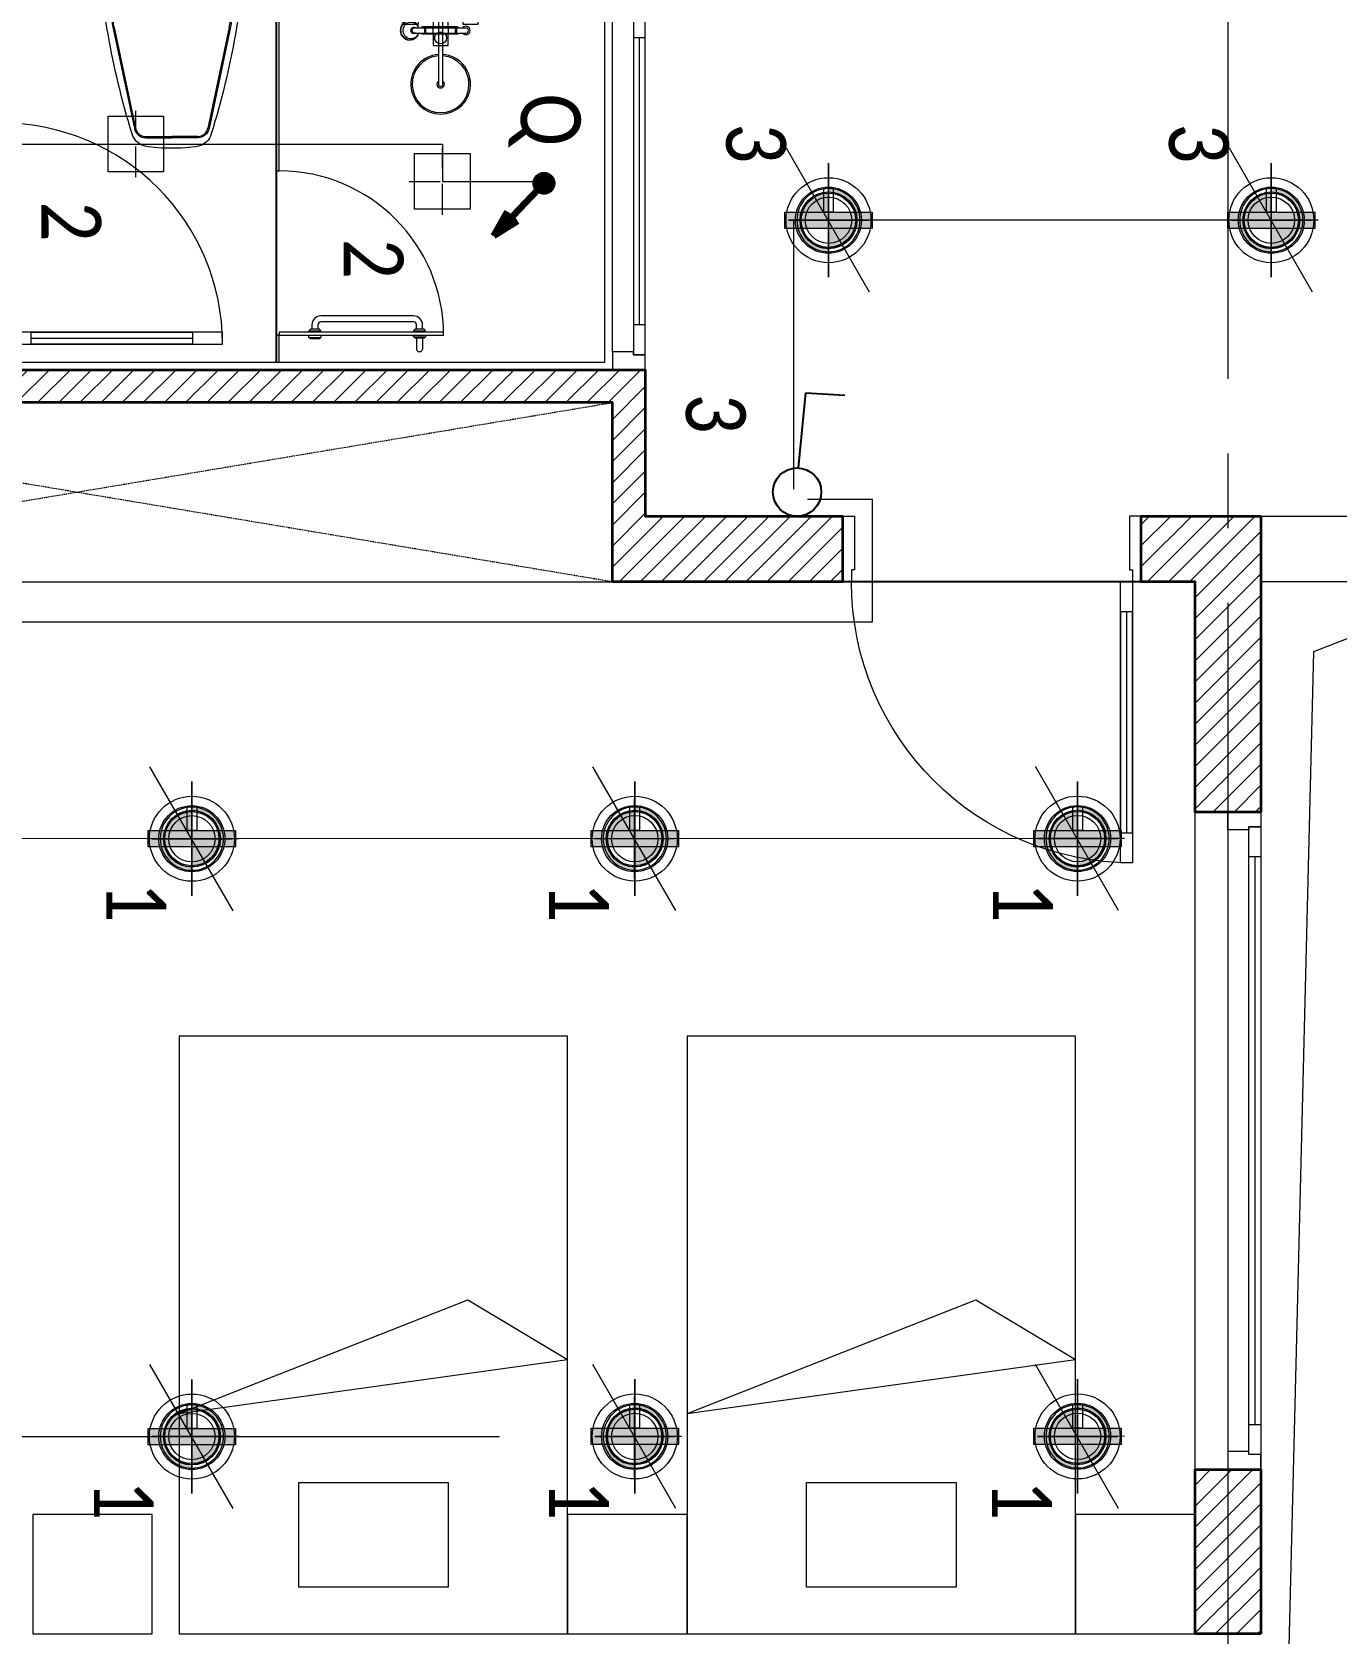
# Model space of a CAD drawing. Header units: millimetres. Extents: x 18326 to 214271, y -298828 to -198730.
# Drawn here: x 43794 to 48162, y -247180 to -241820 of the extents above; entities that cross this region are included whole.
import ezdxf
from ezdxf.enums import TextEntityAlignment as Align

# ---------------------------------------------------------------- set-up
doc = ezdxf.new("R2010")
doc.units = ezdxf.units.MM
doc.header["$LTSCALE"] = 20
doc.header["$MEASUREMENT"] = 0
for name, pattern in [('ACAD_ISO10W100', [18.5, 12, -3, 0.5, -3]), ('CONTINOUS', [0]), ('DASHED2', [0.375, 0.25, -0.125]), ('HIDDEN', [0.375, 0.25, -0.125]), ('xref LC GK$0$CENTER2', [1.125, 0.75, -0.125, 0.125, -0.125]), ('xref_mb.A7$0$HIDDEN', [0.375, 0.25, -0.125])]:
    doc.linetypes.add(name, pattern=pattern)
doc.layers.get('0').update_dxf_attribs({"lineweight": 0})
for name, color, linetype, lineweight in [('0.MAU XANH- DAY DIEN', 3, 'HIDDEN', 20), ('Day dien', 6, 'ACAD_ISO10W100', 15), ('DW-DIEN', 2, 'Continuous', 25), ('E-equipment-0.2', 2, 'Continuous', 9), ('E-thin-line-0.05', 251, 'Continuous', 9), ('Hatch', 8, 'Continuous', 5), ('KV_5_HIDDEN', 125, 'HIDDEN', 9), ('KV_EX_1_TB DIEN', 55, 'Continuous', 13), ('xref LC GK$0$KV-Net truc', 251, 'xref LC GK$0$CENTER2', 9), ('xref_mb.A7$0$KV-Cat tuong', 4, 'Continuous', 35), ('xref_mb.A7$0$KV-Cat vat lieu', 11, 'Continuous', 20), ('xref_mb.A7$0$KV-Cua', 34, 'Continuous', 13), ('xref_mb.A7$0$KV-Ghi chu', 26, 'Continuous', 9), ('xref_mb.A7$0$KV-Hatch', 179, 'Continuous', 5), ('xref_mb.A7$0$KV-Net khuat', 165, 'xref_mb.A7$0$HIDDEN', 9), ('xref_mb.A7$0$KV-Net thay 1', 9, 'Continuous', 20), ('xref_mb.A7$0$KV-Net thay 2', 8, 'Continuous', 13), ('xref_mb.A7$0$KV-Noi that', 35, 'Continuous', 9)]:
    doc.layers.add(name, color=color, linetype=linetype, lineweight=lineweight)
for name, color, linetype in [('CDC-E-Note', 3, 'Continuous'), ('CETECH-E-Switch', 2, 'Continuous'), ('xref_mb.A7$0$KV-Net thay 3', 251, 'Continuous')]:
    doc.layers.add(name, color=color, linetype=linetype)
doc.styles.add('Acud_VNTIME.SHX', font='romans1.shx', dxfattribs={"width": 0.6, "bigfont": 'vns.shx'})
doc.styles.add('uv-abc', font='calibril.ttf', dxfattribs={"width": 0.85})
doc.styles.add('xref_mb.A7$0$Standard', font='arial.ttf')
doc.dimstyles.new('2A-1.200', dxfattribs={"dimtxt": 600, "dimasz": 300, "dimexe": 300, "dimexo": 0, "dimgap": 150, "dimtad": 1, "dimdec": 0, "dimrnd": 5, "dimzin": 0, "dimdsep": 46, "dimtxsty": 'Acud_VNTIME.SHX', "dimblk": 'ARCHTICK', "dimcen": 0, "dimdle": 300, "dimclrd": 159, "dimclre": 159, "dimclrt": 7, "dimadec": 0, "dimazin": 0, "dimtfac": 1, "dimtdec": 0, "dimtix": 1, "dimtmove": 1, "dimatfit": 3, "dimldrblk": 'ARCHTICK', "dimfxl": 1, "dimtvp": 1, "dimtolj": 1, "dimtzin": 0, "dimarcsym": 0})

# ---------------------------------------------------------------- blocks, each defined once
blk = doc.blocks.new('A$C37556543')
blk.add_lwpolyline([(-0.001174173317846083, -0.1710253104101831), (-0.001174173317846083, 179.8289746895898), (179.9988258266822, 179.8289746895898), (179.9988258266822, -0.1710253104101831)], close=True)
at = {"layer": 'KV_5_HIDDEN', "ltscale": 20}
for p, q in [((89.99882582668215, -17.99976764572784), (89.99882582668215, 198.0002323542722)), ((197.9988258266822, 90.00023235427216), (-18.00117417331785, 90.00023235427216))]:
    blk.add_line(p, q, dxfattribs=at)
blk = doc.blocks.new('kcvn-compac')
at = {"layer": 'E-thin-line-0.05'}
blk.add_hatch(color=256, dxfattribs=at).paths.add_polyline_path([(121.6571742641251, 22.7861284502219), (-121.6571742641309, 22.7861284502219), (-121.6571742641309, -22.7861284502161), (121.6571742641251, -22.7861284502161)])
at = {"layer": 'Hatch'}
h = blk.add_hatch(color=256, dxfattribs=at)
edge = h.paths.add_edge_path(flags=17)
edge.add_ellipse((-5.968558980384842e-12, 0.2108313806506635), major_axis=(-62.32441003977205, 62.32441003977202), ratio=1, start_angle=-405.0000000000001, end_angle=-135.0444973120539)
edge.add_line((88.13999936450071, 0.1423796748182516), (77.77056445598151, 0.1256290873325941))
edge.add_ellipse((-5.968558980384842e-12, 0.2108313806506635), major_axis=(54.9921265056812, 54.99212650568122), ratio=0.9999999999999998, start_angle=-314.9999999999999, end_angle=-45.0627709197305, ccw=False)
edge.add_line((-5.968558980384842e-12, 77.981442508722), (-5.968558980384842e-12, 88.35085732579816))
edge = h.paths.add_edge_path()
edge.add_ellipse((-5.968558980384842e-12, 0.2108313806506635), major_axis=(-62.32441003977205, 62.32441003977202), ratio=1, start_angle=-585.0000000000001, end_angle=-314.9555026879461)
edge.add_line((-88.13999936451265, 0.1423796748182516), (-77.77056445599347, 0.1256290873325941))
edge.add_ellipse((-5.968558980384842e-12, 0.2108313806506635), major_axis=(54.9921265056812, 54.99212650568122), ratio=0.9999999999999998, start_angle=-494.9999999999999, end_angle=-224.9372290802695, ccw=False)
edge.add_line((-5.968558980384842e-12, -77.55977974742066), (-5.968558980384842e-12, -87.92919456449683))
edge = h.paths.add_edge_path(flags=16)
edge.add_ellipse((-5.968558980384842e-12, 0.2108313806506635), major_axis=(54.9921265056812, 54.99212650568122), ratio=0.9999999999999998, start_angle=-405.0627709197306, end_angle=-134.9999999999999)
edge.add_line((-5.968558980384842e-12, -77.55977974742065), (-5.968558980384842e-12, -1.63424829224823e-12))
edge.add_line((-5.968558980384842e-12, -1.637347003745075e-12), (77.77056445598151, 0.125629087332594))
edge = h.paths.add_edge_path(flags=0)
edge.add_ellipse((-5.968558980384842e-12, 0.2108313806506635), major_axis=(54.9921265056812, 54.99212650568122), ratio=0.9999999999999998, start_angle=-224.9372290802695, end_angle=45)
edge.add_line((-5.968558980384842e-12, 77.98144250872198), (-5.968558980384842e-12, -1.63424829224823e-12))
edge.add_line((-5.968558980384842e-12, -1.637338311366764e-12), (-77.77056445599347, 0.1256290873325941))
for p, q in [((-5.968558980384842e-12, -1.637329161141565e-12), (-5.968558980384842e-12, 140.7610961024966)), ((-5.968558980384842e-12, -1.637329161141565e-12), (-5.968558980384842e-12, 140.7610961024966)), ((130.5149613539868, 0.2108313806506635), (-5.968558980384842e-12, -1.637329161141565e-12)), ((-5.968558980384842e-12, -1.637329161141565e-12), (-5.968558980384842e-12, -140.7610961024999)), ((-5.968558980384842e-12, -1.637329161141565e-12), (-5.968558980384842e-12, -140.7610961024999))]:
    blk.add_line(p, q)
at = {"extrusion": (0, 0, -0.9999999999999998)}
blk.add_ellipse((-5.968558980384842e-12, 0.2108313806506635), major_axis=(-62.32441003977204, 62.32441003977201), ratio=1, start_param=5.497787143782138, end_param=11.78097245096172, dxfattribs=at)
at = {"extrusion": (0, 0, -1)}
blk.add_ellipse((-5.968558980384842e-12, 0.2108313806506635), major_axis=(54.9921265056812, 54.99212650568122), ratio=0.9999999999999998, start_param=3.926990816987241, end_param=10.21017612416683, dxfattribs=at)
at = {"layer": 'E-equipment-0.2'}
blk.add_line((114.5961039364308, -200.6150972992153), (-117.0542569160491, 200.6150972843199), dxfattribs=at)
for centre, radius in [((-0.1887425119545583, 0.1015474559741847), 92.1785353275623), ((-0.1887425119254544, 0.1015474559887366), 75.67170589949819)]:
    blk.add_circle(centre, radius, dxfattribs=at)
at = {"layer": 'E-thin-line-0.05', "ltscale": 200}
for p, q in [((-5.002220859751105e-12, -159.1207951236442), (-7.389644451905042e-13, 159.4117122577658)), ((1.580247044330463e-11, -159.1207951236234), (2.012257027672604e-11, 159.4117122577242)), ((-7.389644451905042e-13, 159.4117122577034), (-5.002220859751105e-12, -159.1207951236442)), ((-0.1887425119254544, -111.2734551249106), (-0.1887425119224417, 111.4765500369145)), ((-0.1887425119109025, -111.2734551248961), (-0.1887425119078898, 111.4765500368854)), ((-0.1887425119224417, 111.4765500368709), (-0.1887425119254544, -111.2734551249106)), ((-0.173074524156732, -102.0363674313572), (-0.1730745241539466, 102.2226029269719)), ((-0.1730745241433738, -102.0363674313439), (-0.1730745241405884, 102.2226029269452)), ((-0.1730745241539466, 102.2226029269319), (-0.173074524156732, -102.0363674313572)), ((-5.238689482212066e-12, 91.63636363632816), (-5.238689482212066e-12, -91.63636363635283)), ((111.5477611765856, 0.1015474559800111), (-111.5477611765914, -0.1015474559742415)), ((-111.5477611765768, -0.1015474559596896), (111.1862341669507, 0.1012183400236779)), ((102.2879026519117, 0.09311774778721826), (-102.2879026519221, -0.09311774778841198)), ((-102.2879026519087, -0.0931177477750822), (101.9563869031642, 0.09281595256921094))]:
    blk.add_line(p, q, dxfattribs=at)
at = {"layer": 'E-thin-line-0.05'}
for points in [[(-13.37938420734935, 90.65812229035109), (13.37938420734332, 90.65812229035109), (13.37938420734332, 22.7861284502219), (-13.37938420734935, 22.7861284502219)], [(-121.6571742641309, 22.7861284502219), (121.6571742641251, 22.7861284502219), (121.6571742641251, -22.7861284502161), (-121.6571742641309, -22.7861284502161)]]:
    blk.add_lwpolyline(points, close=True, dxfattribs=at)
for centre, radius in [((-5.115907697472721e-12, -5.968558980384842e-13), 118.4978687689813), ((-2.955857780762017e-12, 2.899014361901209e-12), 79.29133126541274), ((-2.955857780762017e-12, 2.899014361901209e-12), 64.68563723971602)]:
    blk.add_circle(centre, radius, dxfattribs=at)
blk = doc.blocks.new('_ARCHTICK')
at = {"color": 8, "const_width": 0.15}
blk.add_lwpolyline([(-0.5, -0.5), (0.5, 0.5)], dxfattribs=at)
blk = doc.blocks.new('CT dơn 10a')
for p, q in [((690677.031061232, 23139.19762640205), (690777.2363677802, 23143.78406754372)), ((690677.5459707206, 22946.84414719066), (690677.031061232, 23139.19762640205))]:
    blk.add_line(p, q)
blk.add_circle((690680.3698363783, 22885.14787438614), 61.76086378300478)
blk = doc.blocks.new('*U634')
at = {"xscale": 0.6818181797535813, "yscale": 0.6818181797535813, "zscale": 0.6818181797535813, "rotation": 230.5906423549585}
blk.add_blockref('CT dơn 10a', (286909.9880903571, 373751.6533927832), dxfattribs=at)
blk = doc.blocks.new('xref LC GK$0$LC')
at = {"layer": 'xref LC GK$0$KV-Net truc', "color": 8, "ltscale": 100}
blk.add_lwpolyline([(17449.99999999953, 10099.77423228603), (17449.99999999953, -50500)], dxfattribs=at)
blk = doc.blocks.new('xref_mb.A7$0$TF2001P-Plaza')
at = {"color": 8}
for p, q in [((-0.1349881035093574, -0.268299647488675), (-0.1082184643891821, -0.268299647488675)), ((-0.1349881035093574, -0.2901528801591695), (-0.1349881035093574, -0.268299647488675)), ((-0.1349881035093574, -0.2999999999999972), (-0.1349881035093574, -0.2901528801591695)), ((-0.1082184643891821, -0.2999999999999972), (-0.1349881035093574, -0.2999999999999972)), ((-0.1082184643891821, -0.268299647488675), (-0.1082184643891821, -0.2999999999999972)), ((0, -0.2999999999999972), (-0.1082184643891821, -0.2999999999999972)), ((0, -0.2999999999999972), (0.1082184643891964, -0.2999999999999972)), ((0.1349881035093716, -0.268299647488675), (0.1082184643891964, -0.268299647488675)), ((0.1082184643891964, -0.268299647488675), (0.1082184643891964, -0.2999999999999972)), ((0.1082184643891964, -0.2999999999999972), (0.1349881035093716, -0.2999999999999972)), ((0.1349881035093716, -0.2901528801591695), (0.1349881035093716, -0.268299647488675)), ((0.1349881035093716, -0.2999999999999972), (0.1349881035093716, -0.2901528801591695)), ((-0.1921508592016892, -0.3666940844349398), (-0.1209252347400565, -0.7041115928166874)), ((0.1921508592017034, -0.3666940844349398), (0.1209252347400991, -0.7041115928166874)), ((-0.08697253431348884, -0.7317892609947023), (0, -0.7317892609947023)), ((0.08697253431353147, -0.7317892609947023), (0, -0.7317892609947023))]:
    blk.add_line(p, q, dxfattribs=at)
blk.add_lwpolyline([(0, -0.7709857503338782, -0.04026818872333893), (-0.089503170167049, -0.7641256380909027, -0.2582759532507667), (-0.1324201633969864, -0.7229596048127434, -0.06368791604622695), (-0.2508710730423189, -0.04715056058327605, -0.3331113829757602), (-0.2234041984617647, -0.0265675464485895), (0, -0.0265675464485895), (0.2234041984617789, -0.0265675464485895, -0.3331113829757602), (0.2508710730423331, -0.04715056058327605, -0.06368791604622695), (0.1324201633970148, -0.7229596048127434, -0.2582759532507667), (0.08950317016709164, -0.7641256380909027, -0.04026818872333893)], format="xyb", close=True, dxfattribs=at)
for points in [[(-0.1787705193451643, -0.2100994450224221, -0.3368307061372848), (-0.2062373939257327, -0.1860859235231658), (-0.216537473025312, -0.05401156529484297, -0.4414225661349933), (-0.1907872752763495, -0.0265675464485895, 0.007083389971865325)], [(0.1787705193452069, -0.2100994450224221, 0.3368307061372848), (0.2062373939257753, -0.1860859235231658), (0.2165374730253262, -0.05401156529484297, 0.4414225661349933), (0.1907872752763637, -0.0265675464485895, -0.007083389971865325)], [(-0.2337042775613156, -0.2323977128393864, -0.3528619440787009), (-0.1925039611629842, -0.2100994450224221), (0, -0.2100994450224221)], [(0.2337042775613583, -0.2323977128393864, 0.3528619440787009), (0.1925039611630126, -0.2100994450224221), (0, -0.2100994450224221)], [(-0.1349881035093574, -0.2901528801591695, 0.4878779416568886), (-0.1989377949645075, -0.3539896649754013), (-0.1248552693128886, -0.704941185708762, 0.3531545021699269), (-0.08698250029576116, -0.7358059008976738), (0, -0.7358059008976738)], [(-0.144756232044827, -0.289990600146723), (-0.144756232044827, -0.3009508492442166, 0.3534189704856527), (-0.1966887083426769, -0.3297439391509727, -7.107355031558337)], [(-0.1921508592016892, -0.3666940844349398, -0.5535659268976675), (-0.1467789752409487, -0.3053816127835631), (0, -0.3053816127835631)], [(0.1349881035093716, -0.2901528801591695, -0.4878779416568886), (0.1989377949645501, -0.3539896649754013), (0.1248552693129028, -0.704941185708762, -0.3531545021699269), (0.08698250029580379, -0.7358059008976738), (0, -0.7358059008976738)], [(0.1921508592017034, -0.3666940844349398, 0.5535659268976675), (0.1467789752409914, -0.3053816127835631), (0, -0.3053816127835631)], [(0.1447562320448412, -0.289990600146723), (0.1447562320448412, -0.3009508492442166, -0.3534189704856527), (0.1966887083427196, -0.3297439391509727, 7.107355031558337)]]:
    blk.add_lwpolyline(points, format="xyb", dxfattribs=at)
for centre, start, end in [((-0.0867945877096048, -0.6969069380858741), 191.9196070017476, 269.7077172596), ((0.08679458770961901, -0.6969069380858741), 270.2922827404001, 348.0803929982523)]:
    blk.add_arc(centre, 0.03488277678895942, start, end, dxfattribs=at)
at = {"color": 8, "style": 'xref_mb.A7$0$Standard', "flags": 3}
blk.add_attdef('SERIAL', text='', height=0.025, dxfattribs=at).set_placement((66.65938784401892, -0.4587154508485867), align=Align.CENTER)
blk = doc.blocks.new('*U536')
at = {"color": 8, "xscale": 1000, "yscale": 1000, "zscale": 1000}
blk.add_blockref('xref_mb.A7$0$TF2001P-Plaza', (0, 26.56754644860371), dxfattribs=at)
blk = doc.blocks.new('xref_mb.A7$0$sdfg323233')
at = {"color": 8}
for p, q in [((-116.2675172935997, 55.00000000000728), (-125, 55.00000000000728)), ((-91.1597318807435, 55.00000000000728), (-116.2675172935997, 55.00000000000728)), ((-75, 55.00000000000728), (-91.1597318807435, 55.00000000000728)), ((125, 55.00000000000728), (75, 55.00000000000728)), ((-83.8460588735943, 33.62888867394213), (-52.81825134883547, 33.6288886739494)), ((-83.84605887359794, 16.37111132595601), (-52.81825134883547, 16.37111132596328)), ((-62.77707765950981, 37.36901190614299), (-62.77707765950981, 33.62888867394213)), ((57.67349692095377, 37.36901190614299), (-62.77707765950981, 37.36901190614299)), ((-62.77707765950981, 16.37111132573773), (-62.77707765951345, 12.63098809350049)), ((57.67349692080461, 12.63098809328221), (-62.77707765951345, 12.63098809328221)), ((-49.06637984273402, 33.6288886739494), (47.81781026301542, 33.62888867394213)), ((-49.06637984273402, 16.37111132596328), (47.81781026316094, 16.37111132617429)), ((-25, 12.63098809328221), (-25, 37.36901190615026)), ((25, 37.36901190615026), (25, 12.63098809328221)), ((51.56968177042654, 33.62888867394213), (84.7131037691106, 33.62888867394213)), ((51.56968177042654, 16.37111132595601), (84.71310376910697, 16.37111132595601)), ((57.67349692095377, 37.36901190614299), (57.67349692080825, 33.62888867394213)), ((57.67349692080825, 16.37111132573773), (57.67349692080461, 12.63098809328221))]:
    blk.add_line(p, q, dxfattribs=at)
for points in [[(-75, 115.0000000000073), (-125, 115.0000000000073), (-125, 125.0000000000073), (-75, 125.0000000000073), (-75, 115.0000000000073)], [(-125, 113.0000000000364), (-75, 113.0000000000364), (-75, 45.00000000000728), (-79.15223750482983, 45.00000000000728)], [(-125, 48.52331093827524), (-125, 113.0000000000364)], [(25, 37.36901190615026), (25, 125.0000000000073), (-25, 125.0000000000073), (-25, 37.36901190615026)], [(125, 115.0000000000073), (75, 115.0000000000073), (75, 125.0000000000073), (125, 125.0000000000073), (125, 115.0000000000073)], [(75, 113.0000000000364), (125, 113.0000000000364), (125, 45.00000000000728), (75, 45.00000000000728), (75, 113.0000000000364)], [(-73.9045061360157, 16.37111132588325), (-75.98240390913998, 10.46579669508355), (-79.07199321153894, 5.093413142370991), (-83.059986914006, 0.4509518683917122), (-87.80015575829748, -3.291360259951034), (-93.11869019641745, -5.996302481667954), (-98.82057353402342, -7.564691666935687), (-101.9206010672424, -7.762171913032944), (-104.6967326785598, -7.939019101700978), (-110.5317043000759, -7.105559181887656), (-116.1115353091664, -5.09487269444071), (-121.2316279509032, -1.980686234288441), (-125.7042418702549, 2.122811156936223), (-129.3653780563836, 7.065155002841493), (-132.0807922580498, 12.66512252992834), (-133.7509173643703, 18.71737763080455), (-134.3145142729845, 24.99999999998545), (-133.7509173643703, 31.28262236905721), (-132.0807922580498, 37.33487746989704), (-129.3653780563836, 42.93484499698388), (-125.7042418702513, 47.87718884288915), (-121.2316279508996, 51.9806862341502), (-116.1115353091627, 55.09487269430247), (-110.7843221355761, 57.01452859905112), (-110.5317043000723, 57.10555918171303), (-104.6967326785561, 57.93901910156274), (-98.82057353401979, 57.56469166676106), (-93.11869019641381, 55.99630248149333), (-87.80015575829384, 53.29136025981279), (-83.05998691400237, 49.54904813150642), (-79.0719932115353, 44.90658685749077), (-75.98240390913634, 39.53420330474182), (-73.90450613601206, 33.62888867394213)], [(-74.33658083754563, 16.37111132595601), (-76.37494318506651, 10.62247277359711), (-79.38545225740381, 5.398767818391207), (-83.25819225806481, 0.8907175899585127), (-87.85176673481328, -2.737085837921768), (-92.99846106397308, -5.352188819029834), (-98.51036582752567, -6.859112110592832), (-104.1862375193086, -7.202836886841396), (-109.818846084956, -6.370813515291957), (-115.2025410375718, -4.393419752392219), (-120.1407599005252, -1.342851630557561), (-124.4532048418405, 2.669512469641631), (-127.9824254738851, 7.497178322613763), (-130.5995674773221, 12.96388446381025), (-132.2090771625444, 18.87003762020322), (-132.7521902037479, 24.99999999998545), (-132.2090771625444, 31.12996237965854), (-130.5995674773221, 37.03611553601513), (-127.9824254738814, 42.50282167724799), (-124.4532048418369, 47.33048753018375), (-120.1407599005215, 51.3428516304557), (-115.2025410375682, 54.39341975225398), (-109.8188460849524, 56.37081351515371), (-104.186237519305, 57.20283688666677), (-98.51036582766756, 56.85911211041821), (-92.99846106396944, 55.35218881889159), (-87.85176673480964, 52.73708583774714), (-83.25819225806117, 49.10928240990324), (-79.38545225740017, 44.60123218143417), (-76.37494318506288, 39.37752722630103), (-74.33658083754199, 33.62888867394213)], [(-74.48526008024783, 16.37111132595601), (-76.50534049694397, 11.33883461482037), (-79.39052895394707, 6.825300761069229), (-83.03126884638186, 3.001898030619486), (-87.28931370874488, 0.01380897576746065), (-92.00297672388115, -2.025502448537736), (-96.99327030567656, -3.038599346960837), (-102.0707026291275, -2.987012323443196), (-107.042473031026, -1.87270024465397), (-111.7197930508628, 0.2620241427066503), (-115.9250551208897, 3.336100914551935), (-119.4985766959071, 7.232800983569177), (-122.3046637308944, 11.80415854504099), (-124.2367632657915, 16.876589646512), (-125.2215094634375, 22.25748353141535), (-125.2215094634375, 27.74251646939229), (-124.2367632656424, 33.12341035425925), (-122.3046637304542, 38.19584145569388), (-119.4985766956124, 42.76719901720207), (-115.9250551208861, 46.6638990860738), (-111.7197930505681, 49.73797585784632), (-107.0424730305858, 51.8727002450978), (-102.0707026286873, 52.98701232377789), (-96.99327030509085, 53.03859934722277), (-92.00297672358647, 52.02550244876329), (-87.28931370845021, 49.98619102434895), (-83.03126884594167, 46.99810196946055), (-79.39052895365239, 43.17469923886529), (-76.50534049694033, 38.66116538507777), (-74.48526008009867, 33.62888867394213)], [(-79.15223750482983, 45.00000000000728), (-125, 45.00000000000728), (-125, 48.52331093827524)], [(-85.1673110011252, 16.2184840958289), (-86.67950985443167, 15.24072043865453), (-88.32286489631952, 14.61040189062624), (-90.03887020181719, 14.34996874503122), (-91.76643338854046, 14.46869281555701), (-93.44405059410929, 14.96234734592144), (-95.01199610938056, 15.81335748835409), (-96.41444870371924, 16.99142599498737), (-97.60147894324473, 18.45461184568558), (-98.5308267574801, 20.15082341180823), (-99.16940595793858, 22.01967299667012), (-99.49448216080054, 23.99462672927621), (-99.49448216080054, 26.00537327058555), (-99.16940595793858, 27.98032700319163), (-98.5308267574801, 29.84917658805352), (-97.60147894324473, 31.5453881541398), (-96.4144487037156, 33.00857400483801), (-95.01199610937692, 34.18664251147129), (-93.44405059410565, 35.03765265394031), (-91.76643338853683, 35.53130718430475), (-90.03887020181355, 35.65003125493968), (-88.32286489631588, 35.38959810923552), (-86.67950985442803, 34.75927956117084), (-85.16731100112156, 33.78151590403286)], [(-86.76881954422424, 16.03348245395318), (-88.16476009799953, 16.02293092661421), (-89.5383686506757, 16.32054066196724), (-90.84249251361325, 16.91609543113736), (-92.03236424014176, 17.78915126657375), (-93.06713838653377, 18.90973825417313), (-93.91129363676737, 20.23938932880264), (-94.53585216396459, 21.73246075630595), (-94.9193743716678, 23.33769897354068), (-95.04869486160896, 25.00000000038563), (-94.9193743716678, 26.66230102715781), (-94.53585216381907, 28.26753924439254), (-93.91129363618529, 29.76061067182309), (-93.06713838609721, 31.09026174630708), (-92.03236423955605, 32.2108487338337), (-90.84249251259098, 33.08390456908819), (-89.53836865008998, 33.67945933814917), (-88.1647600972683, 33.97706907332031), (-86.76881954349301, 33.96651754579943)], [(-83.84605887155703, 33.62888867365109), (-86.81079755623432, 33.97136672456691)], [(-83.84605887156067, 16.37111132617429), (-86.81079755623796, 16.02863327529485)], [(-25, 12.63098809328221), (-25, 1.824583655194147)], [(-25, 1.824583655186871), (-25, -24.99999999999272), (25, -24.99999999999272), (25, 1.824583655186871)], [(25, 1.824583655194147), (25, 12.63098809328221)], [(47.81781025821329, 33.6288886883849), (48.43394433913272, 31.76872675414779), (48.89115053193746, 29.65717120705813), (49.17244798992397, 27.3726461877086), (49.26738919567651, 25.00000000184082), (49.17244799021501, 22.62735381593666), (48.89115053281057, 20.34282879633247), (48.43394434000584, 18.23127324898815), (47.81781025923192, 16.3711113142781)], [(51.56968176955343, 33.62888867557922), (52.1858158484356, 31.76872674272454), (52.64302203978514, 29.65717119836336), (52.92431949675301, 27.37264618265181), (53.01926070236004, 25.00000000093132), (52.92431949675301, 22.62735381917446), (52.64302204051273, 20.34282880331739), (52.18581584887215, 18.23127325884707), (51.56968177042654, 16.37111132573773)]]:
    blk.add_lwpolyline(points, dxfattribs=at)
blk.add_lwpolyline([(-7.499999999708962, 90.00000000611908), (-7.499999999708962, -154.999999994463, 0.9999999999999999), (7.499999999708962, -154.999999994463), (7.499999999708962, 90.00000000611908, 0.9999999999999999)], format="xyb", close=True, dxfattribs=at)
at = {"color": 8, "extrusion": (0, 0, -1)}
for points in [[(52.8182513482534, 33.62888867557922), (53.43438542684453, 31.76872674272454), (53.89159161848511, 29.65717119837063), (54.17288907530747, 27.37264618265908), (54.26783028076898, 25.00000000093132), (54.17288907530747, 22.62735381917446), (53.89159161863063, 20.34282880331739), (53.43438542742661, 18.23127325881796), (52.81825134883547, 16.37111132574501)], [(49.06637983676774, 33.6288886883849), (49.68251391768717, 31.76872675414779), (50.13972011092847, 29.65717120705813), (50.42101756876946, 27.3726461877086), (50.51595877437649, 25.00000000184809), (50.42101756876946, 22.62735381594393), (50.13972011136502, 20.34282879633247), (49.68251391870581, 18.23127324899542), (49.06637983793189, 16.3711113142781)]]:
    blk.add_lwpolyline(points, dxfattribs=at)
at = {"color": 8}
blk.add_circle((0, 0), 20, dxfattribs=at)
for centre, radius, start, end in [((-50.94231559578475, 32.18630909769854), 2.366467997580314, 37.55999604191742, 142.4400039570404), ((-50.94231559578475, 17.81369090214139), 2.366467997580314, 217.5599960429596, 322.4400039580826), ((49.6937460172303, 32.18630909769854), 2.366467997580314, 37.55999604295955, 142.4400039580826), ((49.6937460172303, 17.81369090214139), 2.366467997580314, 217.5599960419174, 322.4400039570404), ((84.71310376910697, 24.99999999999272), 14.04109146953345, 217.9188982557298, 142.0811017442702), ((84.71310376910697, 24.99999999999272), 8.628888673994572, 270, 90), ((0, -155), 100, 94.30122230449912, 85.69877769550087), ((0, -155), 95, 94.52806301373558, 85.47193698626441), ((0, -154.9999999944557), 12.49999999970896, 126.8698976441765, 53.1301023558235)]:
    blk.add_arc(centre, radius, start, end, dxfattribs=at)
blk = doc.blocks.new('*U517')
at = {"color": 8}
for p, q in [((-104.9999999988067, 459.3986237565578), (-105.0000000040891, 499.3986237515228)), ((-85.00000000144064, 459.3986237569579), (-84.99999999720603, 499.3986237519539)), ((-80.00000000055297, 489.3986237548188), (-45.00000000443839, 489.3986237548897)), ((-79.99999999234569, 469.3986237546515), (-44.99999999596918, 469.3986237551317)), ((-105.000000014421, 109.3986237481377), (-105.0000000197761, 149.3986237433283)), ((-83.00000348417967, 109.3986237485269), (-83.00000348000327, 149.3986237435757))]:
    blk.add_line(p, q, dxfattribs=at)
for points in [[(-100, 10), (-90, 10), (-90, 560), (-100, 560)], [(-1209.999999999999, 0), (-640, 0), (-640, 10), (-1209.999999999999, 10)], [(-90, 0), (0, 0), (0, 10), (-90, 10)]]:
    blk.add_lwpolyline(points, close=True, dxfattribs=at)
for points in [[(-110.0000000027794, 489.3986237541167), (-124.9999999989232, 489.3986237542003, 0.4142135623730934), (-155.0000000124128, 459.3986237408708), (-155.0000000133151, 149.3986237485724, 0.414213562373104), (-125.0000000102592, 119.3986237457475), (-110.0000000141154, 119.3986237454983)], [(-109.9999999975262, 469.3986237539475), (-124.9999999937281, 469.3986237540839, 0.4142135623730953), (-135.00000001218, 459.3986237355102), (-135.0000000129076, 149.3986237433446, 0.4142135623730946), (-125.0000000155852, 139.3986237455038), (-110.0000000193832, 139.3986237456966)]]:
    blk.add_lwpolyline(points, format="xyb", dxfattribs=at)
for points in [[(-100.0000000054861, 499.3986237517101), (-105.0000000040891, 499.3986237515228), (-110.000000002794, 494.3986237529507), (-109.9999999976862, 464.3986237554627), (-104.9999999988067, 459.3986237565578), (-100, 459.3986237567142)], [(-89.99999999596912, 499.3986237519102), (-84.99999999720603, 499.3986237519539), (-79.99999999832653, 494.3986237533873), (-80.00000000291038, 464.3986237558775), (-85.00000000144064, 459.3986237569579), (-90, 459.3986237568834)], [(-100.0000000210712, 149.3986237432592), (-105.0000000197761, 149.3986237433283), (-110.0000000185392, 144.3986237446452), (-110.0000000131986, 114.398623746919), (-105.000000014421, 109.3986237481377), (-100.0000000157016, 109.3986237482123)], [(-88.00000347873726, 149.3986237434993), (-83.00000348000327, 149.3986237435757), (-78.00000348119653, 144.3986237450709), (-78.000003485533, 114.3986237474883), (-83.00000348417967, 109.3986237485269), (-88.0000034828409, 109.3986237483905)]]:
    blk.add_lwpolyline(points, dxfattribs=at)
at = {"color": 8, "ltscale": 0.3}
blk.add_arc((-90, 10), 550, 90, 180, dxfattribs=at)
at = {"color": 8}
blk.add_arc((-44.99999999752623, 479.3986237523395), 9.999999999999755, 270.0000000091714, 90.00000000917142, dxfattribs=at)
blk = doc.blocks.new('xref_mb.A7$0$A$Ce74eeb68')
at = {"layer": 'xref_mb.A7$0$KV-Noi that', "color": 8}
for points in [[(0, 2.91038304567337e-11), (1300, 2.91038304567337e-11), (1300, -1999.999999999971), (0, -1999.999999999971)], [(900, -1493.623359946272), (400, -1493.623359946272), (400, -1843.623359946272), (900, -1843.623359946272)]]:
    blk.add_lwpolyline(points, close=True, dxfattribs=at)
for points in [[(1296.304543569138, -1261.756702708575), (334.1902870959602, -882.6073738157284), (0, -1082.173690956086)], [(1300, -1262.268651230959), (0, -1082.173690956086)]]:
    blk.add_lwpolyline(points, dxfattribs=at)
blk = doc.blocks.new('xref_mb.A7$0$Phong KTX')
at = {"layer": 'xref_mb.A7$0$KV-Cat vat lieu', "color": 8}
blk.add_lwpolyline([(-1315, -4255), (-1315, -4280), (-2809.999999999069, -4280), (-2809.999999999098, -4310), (-2969.999999999098, -4310), (-2969.999999999069, -4280), (-4989.999999999069, -4280), (-4989.999999999069, -5490), (-3889.999999999069, -5490), (-3889.999999999069, -5740), (-2969.999999999069, -5740), (-2969.999999999098, -5110), (-2809.999999999098, -5110), (-2809.999999999069, -5740), (-1449.999999999985, -5740), (-1449.999999999985, -5140), (-1425, -5140)], dxfattribs=at)
at = {"layer": 'xref_mb.A7$0$KV-Net khuat', "color": 8}
for points in [[(-5014.999999999091, -3545), (-1425, -4145)], [(-1425, -3545), (-5014.999999999091, -4145)]]:
    blk.add_lwpolyline(points, dxfattribs=at)
at = {"layer": 'xref_mb.A7$0$KV-Net thay 3', "color": 8}
blk.add_line((-3889.999999999069, -5490), (-3889.999999999069, -4280), dxfattribs=at)
at = {"layer": 'xref_mb.A7$0$KV-Noi that', "color": 8}
for points in [[(-6564.999999999975, -25.00000000023283), (-6964.999999999975, -25.00000000023283), (-6964.999999999975, -425.0000000002328), (-6564.999999999975, -425.0000000002328)], [(-4864.999999999975, -25.00000000023283), (-5264.999999999975, -25.00000000023283), (-5264.999999999975, -425.0000000002328), (-4864.999999999975, -425.0000000002328)], [(-3075, -25.00000000029104), (-3475, -25.00000000029104), (-3475, -425.000000000291), (-3075, -425.000000000291)], [(-1425, -3545), (-5014.999999999091, -3545), (-5014.999999999091, -4145), (-1425, -4145)]]:
    blk.add_lwpolyline(points, close=True, dxfattribs=at)
at = {"layer": 'xref_mb.A7$0$KV-Cat tuong', "color": 8, "xscale": -1, "rotation": 180}
for p in [(-6564.999999999993, -2025.000000000175), (-4864.999999999993, -2025.000000000175)]:
    blk.add_blockref('xref_mb.A7$0$A$Ce74eeb68', p, dxfattribs=at)
at = {"layer": 'xref_mb.A7$0$KV-Noi that', "color": 8}
for name, p, rotation in [('*U517', (-3889.999999999054, -4280), 90), ('*U536', (-3539.999999999054, -5740), 180), ('xref_mb.A7$0$sdfg323233', (-4439.999999999054, -5365), 180)]:
    blk.add_blockref(name, p, dxfattribs=dict(at, rotation=rotation))
blk = doc.blocks.new('*U523')
at = {"color": 8, "ltscale": 30}
for p, q in [((150, 0), (150, -40)), ((2050, 0), (2050, -40)), ((150, -20), (2050, -20)), ((60, -110.0000000000186), (2140, -110.0000000000186))]:
    blk.add_line(p, q, dxfattribs=at)
at = {"color": 8}
for points in [[(0, 0), (50, 0), (50, -40), (60, -40), (60, -110.0000000000186), (0, -110.0000000000186)], [(2200, 0), (2150, 0), (2150, -40), (2140, -40), (2140, -110.0000000000186), (2200, -110.0000000000186)]]:
    blk.add_lwpolyline(points, close=True, dxfattribs=at)
at = {"color": 8, "ltscale": 30}
blk.add_lwpolyline([(50, 0), (2150, 0), (2150, -40), (50, -40)], close=True, dxfattribs=at)
blk = doc.blocks.new('*U528')
at = {"layer": 'xref_mb.A7$0$KV-Cua', "color": 8}
blk.add_line((-50, 100), (-50.00000000000094, 840), dxfattribs=at)
for points in [[(-30, 0), (-30.00000000000105, 940), (-70.00000000000105, 940), (-70, -2.842170943040401e-14)], [(-30, 100), (-70, 100), (-70.00000000000105, 840), (-30.00000000000094, 840)], [(9.619655499521356e-14, -220), (-39.99999999999991, -220), (-40, -40), (-30, -40), (-30, 0), (0, 0)], [(-1000, -220.0000000000005), (-960, -220.0000000000005), (-960, -40.00000000000041), (-970, -40.0000000000004), (-970, -4.302486394064563e-13), (-1000, -4.302486394064563e-13)]]:
    blk.add_lwpolyline(points, close=True, dxfattribs=at)
at = {"layer": 'xref_mb.A7$0$KV-Cua', "color": 8, "ltscale": 100}
blk.add_arc((-30, 0), 940.0000000000002, 90, 180, dxfattribs=at)
blk = doc.blocks.new('*U525')
at = {"layer": 'xref_mb.A7$0$KV-Cua', "color": 8}
blk.add_line((-50, 100), (-50.00000000000088, 640), dxfattribs=at)
for points in [[(-30, 0), (-30.000000000001, 740), (-70.000000000001, 740), (-70, -2.842170943040401e-14)], [(-30, 100), (-70, 100), (-70.000000000001, 640), (-30.00000000000088, 640)], [(6.996113090560987e-14, -160), (-39.99999999999994, -160), (-40, -40), (-30, -40), (-30, 0), (0, 0)], [(-800, -160.0000000000004), (-760, -160.0000000000004), (-760, -40.00000000000031), (-770, -40.00000000000031), (-770, -3.38706375702955e-13), (-800, -3.387063757029549e-13)]]:
    blk.add_lwpolyline(points, close=True, dxfattribs=at)
at = {"layer": 'xref_mb.A7$0$KV-Cua', "color": 8, "ltscale": 100}
blk.add_arc((-30, 0), 740.0000000000002, 90, 180, dxfattribs=at)
blk = doc.blocks.new('*U524')
at = {"color": 8, "ltscale": 30}
for p, q in [((150, 0), (150, -40)), ((1110, 0), (1110, -40)), ((150, -20), (1110, -20)), ((60, -110.0000000000186), (1200, -110.0000000000186))]:
    blk.add_line(p, q, dxfattribs=at)
at = {"color": 8}
for points in [[(0, 0), (50, 0), (50, -40), (60, -40), (60, -110.0000000000186), (0, -110.0000000000186)], [(1260, 0), (1210, 0), (1210, -40), (1200, -40), (1200, -110.0000000000186), (1260, -110.0000000000186)]]:
    blk.add_lwpolyline(points, close=True, dxfattribs=at)
at = {"color": 8, "ltscale": 30}
blk.add_lwpolyline([(50, 0), (1210, 0), (1210, -40), (50, -40)], close=True, dxfattribs=at)
blk = doc.blocks.new('xref_mb.A7$0$P4')
at = {"layer": 'xref_mb.A7$0$KV-Hatch'}
h = blk.add_hatch(dxfattribs=at)
h.set_pattern_fill('ANSI31', color=8, scale=400)
h.set_pattern_definition([(45, (0, 0), (-35.35533905932738, 35.35533905932738), [])])
h.paths.add_polyline_path([(390.0000000000291, 6152.580459862598), (6810.000000000029, 6152.580459862482), (6810.000000000029, 5932.580459862482), (390.0000000000291, 5932.580459862598)])
h.paths.add_polyline_path([(-109.9999999999709, 5892.580459862598), (110.0000000000291, 5892.580459862598), (110.0000000000291, 5342.580459862482), (-109.9999999999709, 5342.580459862482)])
h.paths.add_polyline_path([(-109.9999999999709, 2152.580459862598), (-109.9999999999709, 3142.580459862482), (110.0000000000291, 3142.580459862482), (110.0000000000291, 2372.580459862598), (290.0000000000582, 2372.580459862598), (290.0000000000582, 2152.580459862598)])
h.paths.add_polyline_path([(4130.000000000931, 1662.580459862482), (1950.000000000931, 1662.580459862482), (1950.000000000931, 2152.580459862482), (1290.000000000029, 2152.580459862482), (1290.000000000029, 2372.580459862482), (2060.000000000931, 2372.580459862482), (2060.000000000931, 1772.580459862482), (5650, 1772.580459862482), (5650, 2372.580459862482), (5760, 2372.580459862482), (5760, 1662.580459862482), (4240.000000000931, 1662.580459862482), (4240.000000000931, 1607.580459862482), (4130.000000000931, 1607.580459862482)])
h.paths.add_polyline_path([(7090.000000000029, 1702.580459862598), (7310.000000000029, 1702.580459862598), (7310.000000000029, 5892.580459862598), (7090.000000000029, 5892.580459862598)])
h.paths.add_polyline_path([(7090.000000000029, 192.5804598625982), (7310.000000000029, 192.5804598625982), (7310.000000000029, 702.5804598625982), (7090.000000000029, 702.5804598625982)])
h.paths.add_polyline_path([(6810.000000000029, 152.5804598624818), (4240.000000000931, 152.5804598624818), (4240.000000000902, 807.5804598624818), (4130.000000000902, 807.5804598624818), (4130.000000000931, 152.5804598624818), (3160.000000000931, 152.5804598624818), (3160.000000000931, 402.5804598624818), (1950.000000000931, 402.5804598624818), (1950.000000000931, 152.5804598624818), (390.0000000000291, 152.5804598625982), (390.0000000000291, -67.41954013740178), (1950.000000000931, -67.4195401375182), (1950.000000000931, -317.4195401375182), (3160.000000000931, -317.4195401375182), (3160.000000000931, -67.4195401375182), (4130.000000000931, -67.4195401375182), (4130.000000000931, -722.4195401375182), (4240.000000000931, -722.4195401375182), (4240.000000000931, -67.4195401375182), (6810.000000000029, -67.4195401375182)])
h.paths.add_polyline_path([(2060.000000000931, -207.4195401375182), (3050.000000000931, -207.4195401375182), (3050.000000000931, 292.5804598624818), (2060.000000000931, 292.5804598624818)], flags=16)
h.paths.add_polyline_path([(7090.000000000029, -107.4195401374018), (7310.000000000029, -107.4195401374018), (7310.000000000029, -617.4195401374018), (7090.000000000029, -617.4195401374018)])
h.paths.add_polyline_path([(7090.000000000029, -1617.419540137402), (7310.000000000029, -1617.419540137402), (7310.000000000029, -5807.419540137402), (7090.000000000029, -5807.419540137402)])
h.paths.add_polyline_path([(4130.000000000931, -1577.419540137518), (1950.000000000931, -1577.419540137518), (1950.000000000931, -2067.419540137518), (1290.000000000029, -2067.419540137518), (1290.000000000029, -2287.419540137518), (2060.000000000931, -2287.419540137518), (2060.000000000931, -1687.419540137518), (5650, -1687.419540137518), (5650, -2287.419540137518), (5760, -2287.419540137518), (5760, -1577.419540137518), (4240.000000000931, -1577.419540137518), (4240.000000000931, -1522.419540137518), (4130.000000000931, -1522.419540137518)])
h.paths.add_polyline_path([(-109.9999999999709, -2067.419540137402), (-110, -3057.419540137518), (110, -3057.419540137518), (110.0000000000291, -2287.419540137402), (290.0000000000582, -2287.419540137402), (290.0000000000582, -2067.419540137402)])
h.paths.add_polyline_path([(-109.9999999999709, -5257.419540137518), (110.0000000000291, -5257.419540137518), (110, -5807.419540137344), (-110, -5807.419540137344)])
h.paths.add_polyline_path([(390.0000000000291, -5847.419540137402), (6810.000000000029, -5847.419540137518), (6810.000000000029, -6067.419540137518), (390.0000000000291, -6067.419540137402)])
at = {"layer": 'xref_mb.A7$0$KV-Cat tuong', "color": 8}
for points in [[(-109.9999999999709, 5892.580459862598), (110.0000000000291, 5892.580459862598), (110.0000000000291, 5342.580459862482), (-109.9999999999709, 5342.580459862482)], [(-109.9999999999709, 2152.580459862598), (-109.9999999999709, 3142.580459862482), (110.0000000000291, 3142.580459862482), (110.0000000000291, 2372.580459862598), (290.0000000000582, 2372.580459862598), (290.0000000000582, 2152.580459862598)], [(4130.000000000931, 1662.580459862482), (1950.000000000931, 1662.580459862482), (1950.000000000931, 2152.580459862482), (1290.000000000029, 2152.580459862482), (1290.000000000029, 2372.580459862482), (2060.000000000931, 2372.580459862482), (2060.000000000931, 1772.580459862482), (5650, 1772.580459862482), (5650, 2372.580459862482), (5760, 2372.580459862482), (5760, 1662.580459862482), (4240.000000000931, 1662.580459862482), (4240.000000000931, 1607.580459862482), (4130.000000000931, 1607.580459862482)]]:
    blk.add_lwpolyline(points, close=True, dxfattribs=at)
at = {"layer": 'xref_mb.A7$0$KV-Net thay 1', "color": 8}
blk.add_lwpolyline([(-1510, -2287.419540137751), (-1510, 2372.580459862715), (-110, 2372.580459862947), (-110, 2152.580459862947), (-1290, 2152.580459862715), (-1290, -2067.419540137751), (-110, -2067.419540137518), (-110, -2287.419540137518)], close=True, dxfattribs=at)
at = {"layer": 'xref_mb.A7$0$KV-Net thay 2', "color": 8}
blk.add_lwpolyline([(110.0000000000291, 3142.580459862482), (-109.9999999999927, 3142.580459862482), (-109.9999999999927, 5342.580459862482), (110.0000000000291, 5342.580459862482)], close=True, dxfattribs=at)
at = {"layer": 'xref_mb.A7$0$KV-Net thay 3', "color": 8}
blk.add_line((290.0000000000291, 2372.580459862598), (1290.000000000029, 2372.580459862598), dxfattribs=at)
at = {"color": 8}
blk.add_blockref('xref_mb.A7$0$Phong KTX', (7075, 5917.580459862482), dxfattribs=at)
at = {"layer": 'xref_mb.A7$0$KV-Cua', "color": 8, "rotation": 90}
for name, p in [('*U523', (-109.9999999999927, 3142.580459862482)), ('*U525', (4105.000000000931, 1607.580459862482))]:
    blk.add_blockref(name, p, dxfattribs=at)
at = {"layer": 'xref_mb.A7$0$KV-Cua', "color": 8, "xscale": -1}
blk.add_blockref('*U528', (290.0000000000291, 2372.580459862482), dxfattribs=at)
at = {"layer": 'xref_mb.A7$0$KV-Cua', "color": 8, "xscale": -1.000000000000003, "rotation": 90}
blk.add_blockref('*U524', (1950.000000000931, 1662.580459862482), dxfattribs=at)
blk = doc.blocks.new('A$C10FC100E')
at = {"layer": 'Day dien', "ltscale": 1500}
h = blk.add_hatch(dxfattribs=at)
h.set_pattern_fill('ANSI31', color=4, scale=0.8999999999999999, angle=-60.32055720870598)
h.set_pattern_definition([(344.679442791294, (-2553793.088443079, 617733.8867007685), (0.02972464959061281, 0.1085020516244521), [])])
edge = h.paths.add_edge_path()
edge.add_arc((8.748422336881049, -6.716507783043198), 80.55, 0, 360)
at = {"layer": 'Day dien', "color": 4, "ltscale": 1500}
blk.add_circle((8.748422336881049, -6.716507783043198), 80.55, dxfattribs=at)
blk.add_leader([(412.8826606691582, -366.7604800636182), (0, 0)], dimstyle='2A-1.200', override={"dimasz": 200, "dimgap": 150, "dimtad": 0, "dimclrd": 4, "dimclre": 9, "dimldrblk": 'Open30', "dimfxl": 0.9186351706036745, "dimfxlon": 1, "dimtfill": 1, "dimlwd": 200, "dimarcsym": 2}, dxfattribs=at)

msp = doc.modelspace()

# ---------------------------------------------------------------- linework, layer by layer
at = {"layer": '0.MAU XANH- DAY DIEN', "linetype": 'DASHED2', "ltscale": 800}
for points in [[(42858.02437120211, -242194.9754231809), (45168.10477496312, -242194.9754231809), (45168.02437120165, -242319.9754231809)], [(45168.02437120165, -242319.9754231809), (45505.29849465565, -242319.9754231809)]]:
    msp.add_lwpolyline(points, dxfattribs=at)
at = {"layer": '0.MAU XANH- DAY DIEN', "linetype": 'CONTINOUS', "ltscale": 800, "flags": 128}
msp.add_lwpolyline([(41128.02437120258, -243793.6348061882), (46606.74368047342, -243793.6348061882), (46606.74368047342, -243384.1184239708), (46389.54965813086, -243384.1184239708)], dxfattribs=at)
at = {"layer": 'xref_mb.A7$0$KV-Ghi chu', "color": 8}
msp.add_lwpolyline([(48686.8876274256, -243659.9754231847), (48083.38762742467, -243893.4754231847), (47906.8876274256, -250999.9754231843)], dxfattribs=at)

# ---------------------------------------------------------------- block references
at = {"layer": 'CETECH-E-Switch', "xscale": 0.4484549836800005, "yscale": 0.4484549836800005, "zscale": 0.4484549836800005, "rotation": 268.1264433344609}
msp.add_blockref('A$C10FC100E', (45510.78622845095, -242322.5125553724), dxfattribs=at)
at = {"layer": 'DW-DIEN', "xscale": 1.920866180399546, "yscale": 1.920866180399546, "zscale": 1.920866180399546, "rotation": 123.6347198050045}
msp.add_blockref('*U634', (46354.80259082979, -243359.4999761334), dxfattribs=at)
at = {"layer": 'E-equipment-0.2', "xscale": 1.200000000000001, "yscale": 1.200000000000001, "zscale": 1.200000000000001}
for p in [(47941.96520751529, -242450.0764332809), (44329.49945705152, -244519.4761912114), (45811.48679563171, -244519.2231935546), (47293.4741342119, -244518.9701958978), (44329.49945705152, -246519.4761912114), (45811.48679563171, -246519.2231935546), (47293.4741342119, -246518.9701958978)]:
    msp.add_blockref('kcvn-compac', p, dxfattribs=at)
at = {"layer": 'KV_EX_1_TB DIEN', "xscale": 1.032189467024803, "yscale": 1.032189467024803, "zscale": 1.032189467024803, "rotation": 270}
for p in [(44049.15099018673, -242102.0795831181), (45075.12707933598, -242227.0795831181)]:
    msp.add_blockref('A$C37556543', p, dxfattribs=at)

# ---------------------------------------------------------------- texts
at = {"layer": 'CDC-E-Note', "style": 'uv-abc', "width": 0.85}
for s, p in [('Q', (45530.2439418044, -242024.5537549876)), ('2', (43925.48372056243, -242387.0721018211)), ('2', (44937.23409301276, -242512.0721018211)), ('3', (46082.78219759651, -243030.0033977124))]:
    msp.add_text(s, height=200, rotation=270, dxfattribs=at).set_placement(p, align=Align.MIDDLE_LEFT)

# ---------------------------------------------------------------- next in the draw order: linework, layer by layer
at = {"layer": '0.MAU XANH- DAY DIEN', "linetype": 'DASHED2', "ltscale": 800}
for points in [[(41365.52437120258, -242519.4761918717), (41359.06204694324, -246519.971745429), (47293.4741342119, -246518.717198241)], [(47296.70447897074, -244518.975414135), (41362.29320064048, -244519.7291888683)]]:
    msp.add_lwpolyline(points, dxfattribs=at)

# ---------------------------------------------------------------- next in the draw order: texts
at = {"layer": 'CDC-E-Note', "style": 'uv-abc', "width": 0.85}
for s, p in [('3', (47699.56557629444, -242125.9025582517)), ('1', (44143.11727720081, -244665.4790353681)), ('1', (45625.104615781, -244665.0969298425)), ('1', (47110.32229912002, -244665.1021480797)), ('1', (44101.34591244395, -246665.4793532164)), ('1', (45625.104615781, -246665.0969298425)), ('1', (47107.09195436119, -246665.0969298425))]:
    msp.add_text(s, height=200, rotation=270, dxfattribs=at).set_placement(p, align=Align.MIDDLE_LEFT)

# ---------------------------------------------------------------- next in the draw order: block references
at = {"layer": 'E-equipment-0.2', "xscale": 1.200000000000001, "yscale": 1.200000000000001, "zscale": 1.200000000000001}
msp.add_blockref('kcvn-compac', (46459.9778689351, -242450.0764332809), dxfattribs=at)

# ---------------------------------------------------------------- next in the draw order: linework, layer by layer
at = {"layer": '0.MAU XANH- DAY DIEN', "linetype": 'DASHED2', "ltscale": 800}
msp.add_lwpolyline([(47941.96520751529, -242450.0764332809), (46342.64932392911, -242450.0764332809), (46342.64932392911, -243350.0642948173)], dxfattribs=at)

# ---------------------------------------------------------------- next in the draw order: block references
at = {"layer": 'xref LC GK$0$KV-Net truc', "color": 8}
msp.add_blockref('xref LC GK$0$LC', (30346.88762742514, -208829.9754231842), dxfattribs=at)
at = {"layer": 'xref_mb.A7$0$KV-Cat tuong', "color": 8, "rotation": 180}
msp.add_blockref('xref_mb.A7$0$P4', (47796.88762742472, -241287.3949633217), dxfattribs=at)

# ---------------------------------------------------------------- next in the draw order: texts
at = {"layer": 'CDC-E-Note', "style": 'uv-abc', "width": 0.85}
msp.add_text('3', height=200, rotation=270, dxfattribs=at).set_placement((46217.57823771425, -242125.6495605949), align=Align.MIDDLE_LEFT)

doc.saveas('drawing.dxf')
